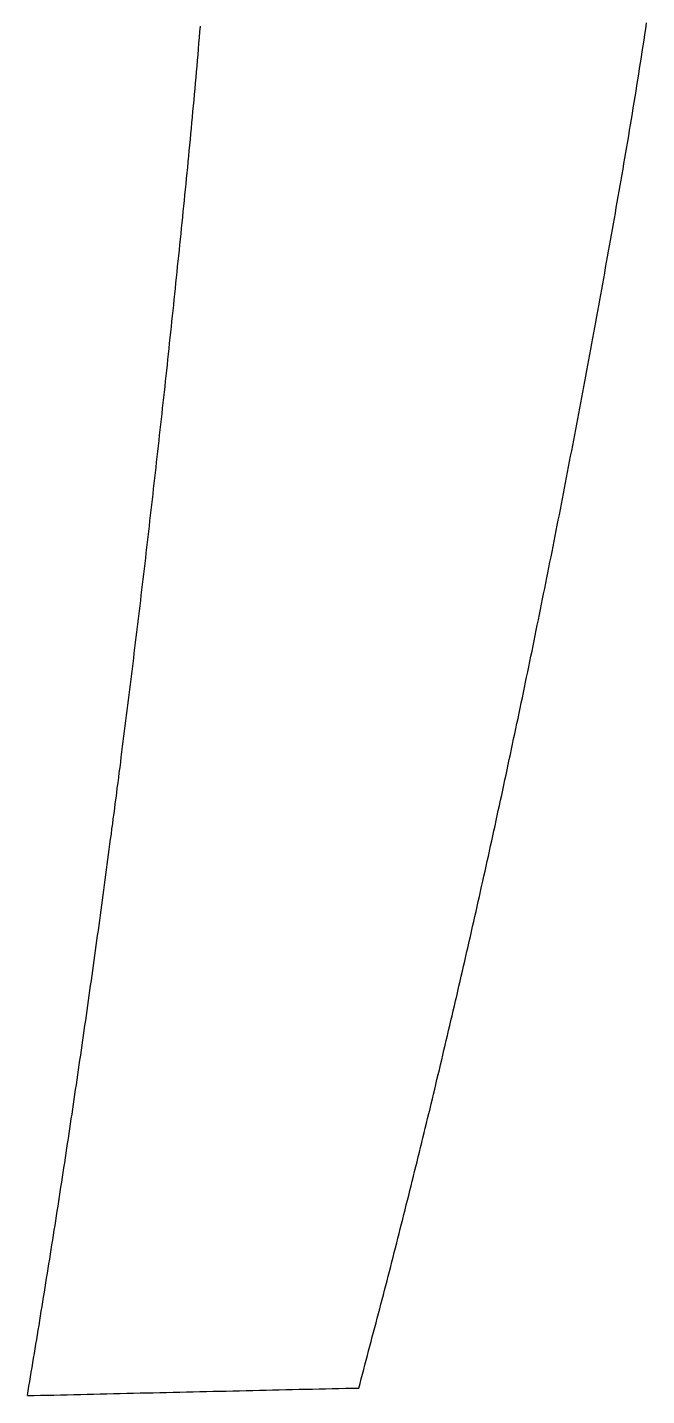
# Model space of a CAD drawing. Header units: inches. Extents: x 10 to 59099, y -255 to 18259.
# Drawn here: x 48717 to 49956, y 2 to 2741 of the extents above; entities that cross this region are included whole.
import ezdxf

# ---------------------------------------------------------------- set-up
doc = ezdxf.new("R2010")
doc.units = ezdxf.units.IN
doc.header["$MEASUREMENT"] = 0
doc.layers.add('VFDE_Folienkante 3dpoly', color=181, linetype='Continuous')

msp = doc.modelspace()

# ---------------------------------------------------------------- linework, layer by layer
at = {"layer": 'VFDE_Folienkante 3dpoly', "color": 2}
for p, q in [((49062.1, 2732.4, 4233.5), (49063.1, 2743.9, 4240.2)), ((49954.1, 2738.7, 4194.4), (49955.8, 2750.2, 4200.8)), ((49060.2, 2709.4, 4220.2), (49061.2, 2720.9, 4226.9)), ((49061.2, 2720.9, 4226.9), (49062.1, 2732.4, 4233.5)), ((49948.9, 2704.4, 4174.9), (49950.6, 2715.9, 4181.4)), ((49950.6, 2715.9, 4181.4), (49952.4, 2727.3, 4187.9)), ((49952.4, 2727.3, 4187.9), (49954.1, 2738.7, 4194.4)), ((49057.3, 2675, 4200), (49058.3, 2686.5, 4206.8)), ((49058.3, 2686.5, 4206.8), (49059.3, 2697.9, 4213.5)), ((49059.3, 2697.9, 4213.5), (49060.2, 2709.4, 4220.2)), ((49945.4, 2681.7, 4161.8), (49947.1, 2693, 4168.4)), ((49947.1, 2693, 4168.4), (49948.9, 2704.4, 4174.9)), ((49055.3, 2652.2, 4186.4), (49056.3, 2663.6, 4193.2)), ((49056.3, 2663.6, 4193.2), (49057.3, 2675, 4200)), ((49940, 2647.6, 4142), (49941.8, 2659, 4148.6)), ((49941.8, 2659, 4148.6), (49943.6, 2670.3, 4155.2)), ((49943.6, 2670.3, 4155.2), (49945.4, 2681.7, 4161.8)), ((49052.3, 2618.1, 4165.8), (49053.3, 2629.5, 4172.7)), ((49053.3, 2629.5, 4172.7), (49054.3, 2640.8, 4179.6)), ((49054.3, 2640.8, 4179.6), (49055.3, 2652.2, 4186.4)), ((49936.5, 2625, 4128.6), (49938.3, 2636.3, 4135.3)), ((49938.3, 2636.3, 4135.3), (49940, 2647.6, 4142)), ((49050.3, 2595.5, 4151.9), (49051.3, 2606.8, 4158.9)), ((49051.3, 2606.8, 4158.9), (49052.3, 2618.1, 4165.8)), ((49931, 2591.2, 4108.3), (49932.8, 2602.5, 4115.1)), ((49932.8, 2602.5, 4115.1), (49934.7, 2613.7, 4121.9)), ((49934.7, 2613.7, 4121.9), (49936.5, 2625, 4128.6)), ((49048.2, 2572.9, 4137.9), (49049.2, 2584.2, 4144.9)), ((49049.2, 2584.2, 4144.9), (49050.3, 2595.5, 4151.9)), ((49927.4, 2568.8, 4094.7), (49929.2, 2580, 4101.5)), ((49929.2, 2580, 4101.5), (49931, 2591.2, 4108.3)), ((49045.1, 2539.2, 4116.7), (49046.1, 2550.4, 4123.8)), ((49046.1, 2550.4, 4123.8), (49047.2, 2561.6, 4130.9)), ((49047.2, 2561.6, 4130.9), (49048.2, 2572.9, 4137.9)), ((49923.7, 2546.4, 4080.9), (49925.5, 2557.6, 4087.8)), ((49925.5, 2557.6, 4087.8), (49927.4, 2568.8, 4094.7)), ((49043, 2516.8, 4102.5), (49044, 2528, 4109.6)), ((49044, 2528, 4109.6), (49045.1, 2539.2, 4116.7)), ((49918.1, 2513, 4060.1), (49920, 2524.1, 4067.1)), ((49920, 2524.1, 4067.1), (49921.8, 2535.3, 4074)), ((49921.8, 2535.3, 4074), (49923.7, 2546.4, 4080.9)), ((49039.7, 2483.3, 4081), (49040.8, 2494.4, 4088.2)), ((49040.8, 2494.4, 4088.2), (49041.9, 2505.6, 4095.3)), ((49041.9, 2505.6, 4095.3), (49043, 2516.8, 4102.5)), ((49914.3, 2490.8, 4046.1), (49916.2, 2501.9, 4053.1)), ((49916.2, 2501.9, 4053.1), (49918.1, 2513, 4060.1)), ((49037.6, 2461, 4066.5), (49038.7, 2472.1, 4073.8)), ((49038.7, 2472.1, 4073.8), (49039.7, 2483.3, 4081)), ((49908.6, 2457.6, 4025), (49910.5, 2468.6, 4032.1)), ((49910.5, 2468.6, 4032.1), (49912.4, 2479.7, 4039.1)), ((49912.4, 2479.7, 4039.1), (49914.3, 2490.8, 4046.1)), ((49034.3, 2427.7, 4044.7), (49035.4, 2438.8, 4052)), ((49035.4, 2438.8, 4052), (49036.5, 2449.9, 4059.3)), ((49036.5, 2449.9, 4059.3), (49037.6, 2461, 4066.5)), ((49904.8, 2435.5, 4010.8), (49906.7, 2446.5, 4017.9)), ((49906.7, 2446.5, 4017.9), (49908.6, 2457.6, 4025)), ((49032.1, 2405.5, 4030.1), (49033.2, 2416.6, 4037.4)), ((49033.2, 2416.6, 4037.4), (49034.3, 2427.7, 4044.7)), ((49899.1, 2402.5, 3989.4), (49901, 2413.5, 3996.6)), ((49901, 2413.5, 3996.6), (49902.9, 2424.5, 4003.7)), ((49902.9, 2424.5, 4003.7), (49904.8, 2435.5, 4010.8)), ((49028.8, 2372.4, 4008), (49029.9, 2383.4, 4015.4)), ((49029.9, 2383.4, 4015.4), (49031, 2394.5, 4022.7)), ((49031, 2394.5, 4022.7), (49032.1, 2405.5, 4030.1)), ((49895.2, 2380.5, 3975.1), (49897.2, 2391.5, 3982.2)), ((49897.2, 2391.5, 3982.2), (49899.1, 2402.5, 3989.4)), ((49026.5, 2350.3, 3993.3), (49027.6, 2361.3, 4000.7)), ((49027.6, 2361.3, 4000.7), (49028.8, 2372.4, 4008)), ((49889.4, 2347.7, 3953.4), (49891.4, 2358.6, 3960.7)), ((49891.4, 2358.6, 3960.7), (49893.3, 2369.6, 3967.9)), ((49893.3, 2369.6, 3967.9), (49895.2, 2380.5, 3975.1)), ((49023.2, 2317.3, 3971.1), (49024.3, 2328.3, 3978.5)), ((49024.3, 2328.3, 3978.5), (49025.4, 2339.3, 3985.9)), ((49025.4, 2339.3, 3985.9), (49026.5, 2350.3, 3993.3)), ((49885.5, 2325.8, 3939), (49887.5, 2336.7, 3946.2)), ((49887.5, 2336.7, 3946.2), (49889.4, 2347.7, 3953.4)), ((49020.9, 2295.2, 3956.3), (49022, 2306.2, 3963.7)), ((49022, 2306.2, 3963.7), (49023.2, 2317.3, 3971.1)), ((49879.7, 2293, 3917.2), (49881.6, 2303.9, 3924.5)), ((49881.6, 2303.9, 3924.5), (49883.6, 2314.9, 3931.7)), ((49883.6, 2314.9, 3931.7), (49885.5, 2325.8, 3939)), ((49018.7, 2273.3, 3941.4), (49019.8, 2284.2, 3948.8)), ((49019.8, 2284.2, 3948.8), (49020.9, 2295.2, 3956.3)), ((49875.8, 2271.2, 3902.7), (49877.7, 2282.1, 3910)), ((49877.7, 2282.1, 3910), (49879.7, 2293, 3917.2)), ((49015.3, 2240.3, 3919), (49016.4, 2251.3, 3926.5)), ((49016.4, 2251.3, 3926.5), (49017.5, 2262.3, 3934)), ((49017.5, 2262.3, 3934), (49018.7, 2273.3, 3941.4)), ((49869.9, 2238.5, 3880.8), (49871.9, 2249.4, 3888.1)), ((49871.9, 2249.4, 3888.1), (49873.8, 2260.3, 3895.4)), ((49873.8, 2260.3, 3895.4), (49875.8, 2271.2, 3902.7)), ((49013, 2218.4, 3904.1), (49014.1, 2229.3, 3911.6)), ((49014.1, 2229.3, 3911.6), (49015.3, 2240.3, 3919)), ((49866, 2216.7, 3866.2), (49867.9, 2227.6, 3873.5)), ((49867.9, 2227.6, 3873.5), (49869.9, 2238.5, 3880.8)), ((49009.6, 2185.5, 3881.6), (49010.7, 2196.5, 3889.1)), ((49010.7, 2196.5, 3889.1), (49011.8, 2207.4, 3896.6)), ((49011.8, 2207.4, 3896.6), (49013, 2218.4, 3904.1)), ((49860.1, 2184.1, 3844.3), (49862, 2195, 3851.6)), ((49862, 2195, 3851.6), (49864, 2205.8, 3858.9)), ((49864, 2205.8, 3858.9), (49866, 2216.7, 3866.2)), ((49007.3, 2163.6, 3866.6), (49008.4, 2174.6, 3874.1)), ((49008.4, 2174.6, 3874.1), (49009.6, 2185.5, 3881.6)), ((49856.1, 2162.4, 3829.6), (49858.1, 2173.2, 3836.9)), ((49858.1, 2173.2, 3836.9), (49860.1, 2184.1, 3844.3)), ((49003.8, 2130.9, 3844), (49005, 2141.8, 3851.5)), ((49005, 2141.8, 3851.5), (49006.1, 2152.7, 3859.1)), ((49006.1, 2152.7, 3859.1), (49007.3, 2163.6, 3866.6)), ((49850.2, 2129.9, 3807.5), (49852.1, 2140.7, 3814.8)), ((49852.1, 2140.7, 3814.8), (49854.1, 2151.5, 3822.2)), ((49854.1, 2151.5, 3822.2), (49856.1, 2162.4, 3829.6)), ((49000.3, 2098.2, 3821.3), (49001.5, 2109.1, 3828.9)), ((49001.5, 2109.1, 3828.9), (49002.7, 2120, 3836.4)), ((49002.7, 2120, 3836.4), (49003.8, 2130.9, 3844)), ((49846.2, 2108.2, 3792.7), (49848.2, 2119, 3800.1)), ((49848.2, 2119, 3800.1), (49850.2, 2129.9, 3807.5)), ((48998, 2076.4, 3806.1), (48999.2, 2087.3, 3813.7)), ((48999.2, 2087.3, 3813.7), (49000.3, 2098.2, 3821.3)), ((49840.2, 2075.8, 3770.4), (49842.2, 2086.6, 3777.9)), ((49842.2, 2086.6, 3777.9), (49844.2, 2097.4, 3785.3)), ((49844.2, 2097.4, 3785.3), (49846.2, 2108.2, 3792.7)), ((48994.5, 2043.8, 3783.3), (48995.7, 2054.7, 3790.9)), ((48995.7, 2054.7, 3790.9), (48996.9, 2065.5, 3798.5)), ((48996.9, 2065.5, 3798.5), (48998, 2076.4, 3806.1)), ((49836.2, 2054.2, 3755.6), (49838.2, 2065, 3763)), ((49838.2, 2065, 3763), (49840.2, 2075.8, 3770.4)), ((48992.2, 2022.1, 3768), (48993.3, 2033, 3775.7)), ((48993.3, 2033, 3775.7), (48994.5, 2043.8, 3783.3)), ((49830.2, 2021.9, 3733.2), (49832.2, 2032.7, 3740.7)), ((49832.2, 2032.7, 3740.7), (49834.2, 2043.4, 3748.1)), ((49834.2, 2043.4, 3748.1), (49836.2, 2054.2, 3755.6)), ((48988.6, 1989.6, 3745), (48989.8, 2000.4, 3752.7)), ((48989.8, 2000.4, 3752.7), (48991, 2011.3, 3760.4)), ((48991, 2011.3, 3760.4), (48992.2, 2022.1, 3768)), ((49824.1, 1989.7, 3710.7), (49826.1, 2000.4, 3718.2)), ((49826.1, 2000.4, 3718.2), (49828.2, 2011.2, 3725.7)), ((49828.2, 2011.2, 3725.7), (49830.2, 2021.9, 3733.2)), ((48986.3, 1968, 3729.7), (48987.4, 1978.8, 3737.3)), ((48987.4, 1978.8, 3737.3), (48988.6, 1989.6, 3745)), ((49820.1, 1968.2, 3695.7), (49822.1, 1978.9, 3703.2)), ((49822.1, 1978.9, 3703.2), (49824.1, 1989.7, 3710.7)), ((48982.7, 1935.6, 3706.5), (48983.9, 1946.4, 3714.2)), ((48983.9, 1946.4, 3714.2), (48985.1, 1957.2, 3722)), ((48985.1, 1957.2, 3722), (48986.3, 1968, 3729.7)), ((49814, 1936.1, 3673.1), (49816, 1946.8, 3680.6)), ((49816, 1946.8, 3680.6), (49818.1, 1957.5, 3688.2)), ((49818.1, 1957.5, 3688.2), (49820.1, 1968.2, 3695.7)), ((48980.3, 1914.1, 3691.1), (48981.5, 1924.8, 3698.8)), ((48981.5, 1924.8, 3698.8), (48982.7, 1935.6, 3706.5)), ((49809.9, 1914.7, 3658), (49812, 1925.4, 3665.5)), ((49812, 1925.4, 3665.5), (49814, 1936.1, 3673.1)), ((48976.7, 1881.8, 3667.8), (48977.9, 1892.5, 3675.5)), ((48977.9, 1892.5, 3675.5), (48979.1, 1903.3, 3683.3)), ((48979.1, 1903.3, 3683.3), (48980.3, 1914.1, 3691.1)), ((49803.8, 1882.6, 3635.2), (49805.9, 1893.3, 3642.8)), ((49805.9, 1893.3, 3642.8), (49807.9, 1904, 3650.4)), ((49807.9, 1904, 3650.4), (49809.9, 1914.7, 3658)), ((48974.3, 1860.3, 3652.2), (48975.5, 1871, 3660)), ((48975.5, 1871, 3660), (48976.7, 1881.8, 3667.8)), ((49799.7, 1861.3, 3620), (49801.8, 1872, 3627.6)), ((49801.8, 1872, 3627.6), (49803.8, 1882.6, 3635.2)), ((48970.7, 1828.1, 3628.8), (48971.9, 1838.9, 3636.6)), ((48971.9, 1838.9, 3636.6), (48973.1, 1849.6, 3644.4)), ((48973.1, 1849.6, 3644.4), (48974.3, 1860.3, 3652.2)), ((49793.6, 1829.4, 3597.1), (49795.6, 1840, 3604.7)), ((49795.6, 1840, 3604.7), (49797.7, 1850.7, 3612.4)), ((49797.7, 1850.7, 3612.4), (49799.7, 1861.3, 3620)), ((48968.2, 1806.7, 3613.1), (48969.4, 1817.4, 3621)), ((48969.4, 1817.4, 3621), (48970.7, 1828.1, 3628.8)), ((49787.4, 1797.5, 3574.1), (49789.4, 1808.1, 3581.8)), ((49789.4, 1808.1, 3581.8), (49791.5, 1818.8, 3589.4)), ((49791.5, 1818.8, 3589.4), (49793.6, 1829.4, 3597.1)), ((48964.6, 1774.7, 3589.6), (48965.8, 1785.3, 3597.5)), ((48965.8, 1785.3, 3597.5), (48967, 1796, 3605.3)), ((48967, 1796, 3605.3), (48968.2, 1806.7, 3613.1)), ((49783.2, 1776.3, 3558.8), (49785.3, 1786.9, 3566.5)), ((49785.3, 1786.9, 3566.5), (49787.4, 1797.5, 3574.1)), ((48960.9, 1742.7, 3566), (48962.1, 1753.3, 3573.8)), ((48962.1, 1753.3, 3573.8), (48963.3, 1764, 3581.7)), ((48963.3, 1764, 3581.7), (48964.6, 1774.7, 3589.6)), ((49777, 1744.5, 3535.7), (49779.1, 1755.1, 3543.4)), ((49779.1, 1755.1, 3543.4), (49781.2, 1765.7, 3551.1)), ((49781.2, 1765.7, 3551.1), (49783.2, 1776.3, 3558.8)), ((48958.4, 1721.4, 3550.2), (48959.7, 1732, 3558.1)), ((48959.7, 1732, 3558.1), (48960.9, 1742.7, 3566)), ((49772.9, 1723.4, 3520.2), (49774.9, 1734, 3527.9)), ((49774.9, 1734, 3527.9), (49777, 1744.5, 3535.7)), ((48954.7, 1689.5, 3526.4), (48955.9, 1700.1, 3534.3)), ((48955.9, 1700.1, 3534.3), (48957.2, 1710.7, 3542.2)), ((48957.2, 1710.7, 3542.2), (48958.4, 1721.4, 3550.2)), ((49766.6, 1691.7, 3497), (49768.7, 1702.3, 3504.7)), ((49768.7, 1702.3, 3504.7), (49770.8, 1712.8, 3512.5)), ((49770.8, 1712.8, 3512.5), (49772.9, 1723.4, 3520.2)), ((48952.2, 1668.2, 3510.5), (48953.5, 1678.8, 3518.4)), ((48953.5, 1678.8, 3518.4), (48954.7, 1689.5, 3526.4)), ((49762.4, 1670.7, 3481.4), (49764.5, 1681.2, 3489.2)), ((49764.5, 1681.2, 3489.2), (49766.6, 1691.7, 3497)), ((48948.5, 1636.4, 3486.6), (48949.7, 1647, 3494.6)), ((48949.7, 1647, 3494.6), (48951, 1657.6, 3502.5)), ((48951, 1657.6, 3502.5), (48952.2, 1668.2, 3510.5)), ((49756.1, 1639.1, 3458.1), (49758.2, 1649.6, 3465.9)), ((49758.2, 1649.6, 3465.9), (49760.3, 1660.1, 3473.7)), ((49760.3, 1660.1, 3473.7), (49762.4, 1670.7, 3481.4)), ((48946, 1615.3, 3470.6), (48947.2, 1625.8, 3478.6)), ((48947.2, 1625.8, 3478.6), (48948.5, 1636.4, 3486.6)), ((49749.8, 1607.6, 3434.6), (49751.9, 1618.1, 3442.4)), ((49751.9, 1618.1, 3442.4), (49754, 1628.6, 3450.3)), ((49754, 1628.6, 3450.3), (49756.1, 1639.1, 3458.1)), ((48942.2, 1583.6, 3446.6), (48943.5, 1594.1, 3454.6)), ((48943.5, 1594.1, 3454.6), (48944.7, 1604.7, 3462.6)), ((48944.7, 1604.7, 3462.6), (48946, 1615.3, 3470.6)), ((49745.6, 1586.7, 3418.9), (49747.7, 1597.1, 3426.8)), ((49747.7, 1597.1, 3426.8), (49749.8, 1607.6, 3434.6)), ((48938.4, 1552, 3422.4), (48939.7, 1562.5, 3430.5)), ((48939.7, 1562.5, 3430.5), (48940.9, 1573, 3438.5)), ((48940.9, 1573, 3438.5), (48942.2, 1583.6, 3446.6)), ((49739.3, 1555.3, 3395.4), (49741.4, 1565.7, 3403.2)), ((49741.4, 1565.7, 3403.2), (49743.5, 1576.2, 3411.1)), ((49743.5, 1576.2, 3411.1), (49745.6, 1586.7, 3418.9)), ((48935.9, 1530.9, 3406.3), (48937.1, 1541.4, 3414.4)), ((48937.1, 1541.4, 3414.4), (48938.4, 1552, 3422.4)), ((49732.9, 1524, 3371.7), (49735, 1534.4, 3379.6)), ((49735, 1534.4, 3379.6), (49737.1, 1544.8, 3387.5)), ((49737.1, 1544.8, 3387.5), (49739.3, 1555.3, 3395.4)), ((48932.1, 1499.4, 3382), (48933.3, 1509.9, 3390.1)), ((48933.3, 1509.9, 3390.1), (48934.6, 1520.4, 3398.2)), ((48934.6, 1520.4, 3398.2), (48935.9, 1530.9, 3406.3)), ((49728.6, 1503.1, 3355.9), (49730.8, 1513.5, 3363.8)), ((49730.8, 1513.5, 3363.8), (49732.9, 1524, 3371.7)), ((48929.5, 1478.4, 3365.8), (48930.8, 1488.9, 3373.9)), ((48930.8, 1488.9, 3373.9), (48932.1, 1499.4, 3382)), ((49722.2, 1471.9, 3332.1), (49724.4, 1482.3, 3340)), ((49724.4, 1482.3, 3340), (49726.5, 1492.7, 3347.9)), ((49726.5, 1492.7, 3347.9), (49728.6, 1503.1, 3355.9)), ((48925.6, 1447, 3341.4), (48926.9, 1457.5, 3349.6)), ((48926.9, 1457.5, 3349.6), (48928.2, 1468, 3357.7)), ((48928.2, 1468, 3357.7), (48929.5, 1478.4, 3365.8)), ((49717.9, 1451.1, 3316.2), (49720.1, 1461.5, 3324.1)), ((49720.1, 1461.5, 3324.1), (49722.2, 1471.9, 3332.1)), ((48921.8, 1415.7, 3316.9), (48923.1, 1426.1, 3325.1)), ((48923.1, 1426.1, 3325.1), (48924.4, 1436.6, 3333.3)), ((48924.4, 1436.6, 3333.3), (48925.6, 1447, 3341.4)), ((49711.5, 1420, 3292.2), (49713.6, 1430.4, 3300.2)), ((49713.6, 1430.4, 3300.2), (49715.8, 1440.8, 3308.2)), ((49715.8, 1440.8, 3308.2), (49717.9, 1451.1, 3316.2)), ((48919.2, 1394.8, 3300.6), (48920.5, 1405.3, 3308.7)), ((48920.5, 1405.3, 3308.7), (48921.8, 1415.7, 3316.9)), ((49705, 1389, 3268.2), (49707.2, 1399.3, 3276.2)), ((49707.2, 1399.3, 3276.2), (49709.3, 1409.7, 3284.2)), ((49709.3, 1409.7, 3284.2), (49711.5, 1420, 3292.2)), ((48915.3, 1363.6, 3275.9), (48916.6, 1374, 3284.2)), ((48916.6, 1374, 3284.2), (48917.9, 1384.4, 3292.4)), ((48917.9, 1384.4, 3292.4), (48919.2, 1394.8, 3300.6)), ((49700.7, 1368.4, 3252.2), (49702.9, 1378.7, 3260.2)), ((49702.9, 1378.7, 3260.2), (49705, 1389, 3268.2)), ((48911.4, 1332.5, 3251.2), (48912.7, 1342.8, 3259.5)), ((48912.7, 1342.8, 3259.5), (48914, 1353.2, 3267.7)), ((48914, 1353.2, 3267.7), (48915.3, 1363.6, 3275.9)), ((49694.2, 1337.4, 3228), (49696.4, 1347.7, 3236.1)), ((49696.4, 1347.7, 3236.1), (49698.5, 1358, 3244.1)), ((49698.5, 1358, 3244.1), (49700.7, 1368.4, 3252.2)), ((48908.7, 1311.7, 3234.7), (48910.1, 1322.1, 3243)), ((48910.1, 1322.1, 3243), (48911.4, 1332.5, 3251.2)), ((49687.7, 1306.6, 3203.8), (49689.8, 1316.8, 3211.9)), ((49689.8, 1316.8, 3211.9), (49692, 1327.1, 3220)), ((49692, 1327.1, 3220), (49694.2, 1337.4, 3228)), ((48904.8, 1280.7, 3209.9), (48906.1, 1291, 3218.2)), ((48906.1, 1291, 3218.2), (48907.4, 1301.4, 3226.5)), ((48907.4, 1301.4, 3226.5), (48908.7, 1311.7, 3234.7)), ((49683.3, 1286, 3187.6), (49685.5, 1296.3, 3195.7)), ((49685.5, 1296.3, 3195.7), (49687.7, 1306.6, 3203.8)), ((48900.8, 1249.7, 3185), (48902.2, 1260, 3193.3)), ((48902.2, 1260, 3193.3), (48903.5, 1270.3, 3201.6)), ((48903.5, 1270.3, 3201.6), (48904.8, 1280.7, 3209.9)), ((49676.7, 1255.3, 3163.3), (49678.9, 1265.5, 3171.4)), ((49678.9, 1265.5, 3171.4), (49681.1, 1275.8, 3179.5)), ((49681.1, 1275.8, 3179.5), (49683.3, 1286, 3187.6)), ((48898.2, 1229.1, 3168.3), (48899.5, 1239.4, 3176.7)), ((48899.5, 1239.4, 3176.7), (48900.8, 1249.7, 3185)), ((49670.2, 1224.6, 3138.8), (49672.4, 1234.8, 3147)), ((49672.4, 1234.8, 3147), (49674.6, 1245.1, 3155.1)), ((49674.6, 1245.1, 3155.1), (49676.7, 1255.3, 3163.3)), ((48894.2, 1198.2, 3143.3), (48895.5, 1208.5, 3151.6)), ((48895.5, 1208.5, 3151.6), (48896.8, 1218.8, 3160)), ((48896.8, 1218.8, 3160), (48898.2, 1229.1, 3168.3)), ((49665.8, 1204.2, 3122.5), (49668, 1214.4, 3130.7)), ((49668, 1214.4, 3130.7), (49670.2, 1224.6, 3138.8)), ((48891.5, 1177.7, 3126.5), (48892.8, 1187.9, 3134.9)), ((48892.8, 1187.9, 3134.9), (48894.2, 1198.2, 3143.3)), ((49659.1, 1173.6, 3097.9), (49661.4, 1183.8, 3106.1)), ((49661.4, 1183.8, 3106.1), (49663.6, 1194, 3114.3)), ((49663.6, 1194, 3114.3), (49665.8, 1204.2, 3122.5)), ((48887.5, 1146.9, 3101.3), (48888.8, 1157.1, 3109.8)), ((48888.8, 1157.1, 3109.8), (48890.2, 1167.4, 3118.1)), ((48890.2, 1167.4, 3118.1), (48891.5, 1177.7, 3126.5)), ((49652.5, 1143.1, 3073.3), (49654.7, 1153.3, 3081.5)), ((49654.7, 1153.3, 3081.5), (49656.9, 1163.5, 3089.7)), ((49656.9, 1163.5, 3089.7), (49659.1, 1173.6, 3097.9)), ((48883.4, 1116.2, 3076.1), (48884.8, 1126.4, 3084.5)), ((48884.8, 1126.4, 3084.5), (48886.1, 1136.7, 3092.9)), ((48886.1, 1136.7, 3092.9), (48887.5, 1146.9, 3101.3)), ((49648.1, 1122.8, 3056.8), (49650.3, 1133, 3065.1)), ((49650.3, 1133, 3065.1), (49652.5, 1143.1, 3073.3)), ((48879.4, 1085.6, 3050.7), (48880.7, 1095.8, 3059.2)), ((48880.7, 1095.8, 3059.2), (48882.1, 1106, 3067.6)), ((48882.1, 1106, 3067.6), (48883.4, 1116.2, 3076.1)), ((49641.4, 1092.4, 3032), (49643.6, 1102.6, 3040.3)), ((49643.6, 1102.6, 3040.3), (49645.8, 1112.7, 3048.6)), ((49645.8, 1112.7, 3048.6), (49648.1, 1122.8, 3056.8)), ((48876.7, 1065.2, 3033.8), (48878, 1075.4, 3042.3)), ((48878, 1075.4, 3042.3), (48879.4, 1085.6, 3050.7)), ((49634.7, 1062.1, 3007.2), (49636.9, 1072.2, 3015.5)), ((49636.9, 1072.2, 3015.5), (49639.2, 1082.3, 3023.8)), ((49639.2, 1082.3, 3023.8), (49641.4, 1092.4, 3032)), ((48872.6, 1034.7, 3008.3), (48873.9, 1044.9, 3016.8)), ((48873.9, 1044.9, 3016.8), (48875.3, 1055, 3025.3)), ((48875.3, 1055, 3025.3), (48876.7, 1065.2, 3033.8)), ((49628, 1031.9, 2982.3), (49630.2, 1042, 2990.6)), ((49630.2, 1042, 2990.6), (49632.5, 1052, 2998.9)), ((49632.5, 1052, 2998.9), (49634.7, 1062.1, 3007.2)), ((48868.4, 1004.3, 2982.8), (48869.8, 1014.4, 2991.3)), ((48869.8, 1014.4, 2991.3), (48871.2, 1024.5, 2999.8)), ((48871.2, 1024.5, 2999.8), (48872.6, 1034.7, 3008.3)), ((49623.5, 1011.7, 2965.6), (49625.7, 1021.8, 2973.9)), ((49625.7, 1021.8, 2973.9), (49628, 1031.9, 2982.3)), ((48865.7, 984, 2965.7), (48867.1, 994.1, 2974.2)), ((48867.1, 994.1, 2974.2), (48868.4, 1004.3, 2982.8)), ((49616.7, 981.6, 2940.6), (49619, 991.6, 2948.9)), ((49619, 991.6, 2948.9), (49621.2, 1001.7, 2957.3)), ((49621.2, 1001.7, 2957.3), (49623.5, 1011.7, 2965.6)), ((48861.6, 953.7, 2940), (48862.9, 963.8, 2948.6)), ((48862.9, 963.8, 2948.6), (48864.3, 973.9, 2957.1)), ((48864.3, 973.9, 2957.1), (48865.7, 984, 2965.7)), ((49610, 951.5, 2915.4), (49612.2, 961.6, 2923.8)), ((49612.2, 961.6, 2923.8), (49614.5, 971.6, 2932.2)), ((49614.5, 971.6, 2932.2), (49616.7, 981.6, 2940.6)), ((48857.4, 923.4, 2914.2), (48858.8, 933.5, 2922.8)), ((48858.8, 933.5, 2922.8), (48860.2, 943.6, 2931.4)), ((48860.2, 943.6, 2931.4), (48861.6, 953.7, 2940)), ((49603.2, 921.5, 2890.2), (49605.4, 931.5, 2898.6)), ((49605.4, 931.5, 2898.6), (49607.7, 941.5, 2907)), ((49607.7, 941.5, 2907), (49610, 951.5, 2915.4)), ((48854.6, 903.3, 2897), (48856, 913.4, 2905.6)), ((48856, 913.4, 2905.6), (48857.4, 923.4, 2914.2)), ((49598.6, 901.6, 2873.4), (49600.9, 911.6, 2881.8)), ((49600.9, 911.6, 2881.8), (49603.2, 921.5, 2890.2)), ((48850.4, 873.2, 2871.1), (48851.8, 883.2, 2879.8)), ((48851.8, 883.2, 2879.8), (48853.2, 893.2, 2888.4)), ((48853.2, 893.2, 2888.4), (48854.6, 903.3, 2897)), ((49591.8, 871.7, 2848), (49594.1, 881.7, 2856.5)), ((49594.1, 881.7, 2856.5), (49596.4, 891.6, 2864.9)), ((49596.4, 891.6, 2864.9), (49598.6, 901.6, 2873.4)), ((48846.2, 843.1, 2845.2), (48847.6, 853.1, 2853.8)), ((48847.6, 853.1, 2853.8), (48849, 863.1, 2862.5)), ((48849, 863.1, 2862.5), (48850.4, 873.2, 2871.1)), ((49585, 841.9, 2822.6), (49587.2, 851.8, 2831.1)), ((49587.2, 851.8, 2831.1), (49589.5, 861.8, 2839.6)), ((49589.5, 861.8, 2839.6), (49591.8, 871.7, 2848)), ((48842, 813.1, 2819.1), (48843.4, 823.1, 2827.8)), ((48843.4, 823.1, 2827.8), (48844.8, 833.1, 2836.5)), ((48844.8, 833.1, 2836.5), (48846.2, 843.1, 2845.2)), ((49578.1, 812.1, 2797.1), (49580.4, 822, 2805.6)), ((49580.4, 822, 2805.6), (49582.7, 832, 2814.1)), ((49582.7, 832, 2814.1), (49585, 841.9, 2822.6)), ((48839.2, 793.1, 2801.7), (48840.6, 803.1, 2810.4)), ((48840.6, 803.1, 2810.4), (48842, 813.1, 2819.1)), ((49573.5, 792.4, 2780.1), (49575.8, 802.2, 2788.6)), ((49575.8, 802.2, 2788.6), (49578.1, 812.1, 2797.1)), ((48834.9, 763.2, 2775.5), (48836.3, 773.2, 2784.3)), ((48836.3, 773.2, 2784.3), (48837.8, 783.2, 2793)), ((48837.8, 783.2, 2793), (48839.2, 793.1, 2801.7)), ((49566.6, 762.7, 2754.5), (49568.9, 772.6, 2763)), ((49568.9, 772.6, 2763), (49571.2, 782.5, 2771.6)), ((49571.2, 782.5, 2771.6), (49573.5, 792.4, 2780.1)), ((48830.7, 733.4, 2749.3), (48832.1, 743.4, 2758)), ((48832.1, 743.4, 2758), (48833.5, 753.3, 2766.8)), ((48833.5, 753.3, 2766.8), (48834.9, 763.2, 2775.5)), ((49559.7, 733.2, 2728.8), (49562, 743, 2737.4)), ((49562, 743, 2737.4), (49564.3, 752.9, 2745.9)), ((49564.3, 752.9, 2745.9), (49566.6, 762.7, 2754.5)), ((48826.4, 703.7, 2722.9), (48827.8, 713.6, 2731.7)), ((48827.8, 713.6, 2731.7), (48829.2, 723.5, 2740.5)), ((48829.2, 723.5, 2740.5), (48830.7, 733.4, 2749.3)), ((49552.7, 703.7, 2703), (49555, 713.5, 2711.6)), ((49555, 713.5, 2711.6), (49557.4, 723.3, 2720.2)), ((49557.4, 723.3, 2720.2), (49559.7, 733.2, 2728.8)), ((48823.5, 683.9, 2705.3), (48824.9, 693.8, 2714.1)), ((48824.9, 693.8, 2714.1), (48826.4, 703.7, 2722.9)), ((49548.1, 684.1, 2685.8), (49550.4, 693.9, 2694.4)), ((49550.4, 693.9, 2694.4), (49552.7, 703.7, 2703)), ((48819.2, 654.3, 2678.9), (48820.6, 664.2, 2687.7)), ((48820.6, 664.2, 2687.7), (48822.1, 674, 2696.5)), ((48822.1, 674, 2696.5), (48823.5, 683.9, 2705.3)), ((49541.1, 654.7, 2659.9), (49543.4, 664.5, 2668.6)), ((49543.4, 664.5, 2668.6), (49545.8, 674.3, 2677.2)), ((49545.8, 674.3, 2677.2), (49548.1, 684.1, 2685.8)), ((48814.9, 624.7, 2652.3), (48816.3, 634.6, 2661.2)), ((48816.3, 634.6, 2661.2), (48817.7, 644.4, 2670)), ((48817.7, 644.4, 2670), (48819.2, 654.3, 2678.9)), ((49534.1, 625.4, 2634), (49536.4, 635.2, 2642.6)), ((49536.4, 635.2, 2642.6), (49538.8, 644.9, 2651.3)), ((49538.8, 644.9, 2651.3), (49541.1, 654.7, 2659.9)), ((48810.5, 595.3, 2625.7), (48812, 605.1, 2634.6)), ((48812, 605.1, 2634.6), (48813.4, 614.9, 2643.5)), ((48813.4, 614.9, 2643.5), (48814.9, 624.7, 2652.3)), ((49527.1, 596.2, 2607.9), (49529.4, 605.9, 2616.6)), ((49529.4, 605.9, 2616.6), (49531.8, 615.7, 2625.3)), ((49531.8, 615.7, 2625.3), (49534.1, 625.4, 2634)), ((48806.1, 565.9, 2599), (48807.6, 575.7, 2607.9)), ((48807.6, 575.7, 2607.9), (48809.1, 585.5, 2616.8)), ((48809.1, 585.5, 2616.8), (48810.5, 595.3, 2625.7)), ((49520, 567, 2581.8), (49522.4, 576.7, 2590.5)), ((49522.4, 576.7, 2590.5), (49524.7, 586.5, 2599.2)), ((49524.7, 586.5, 2599.2), (49527.1, 596.2, 2607.9)), ((48803.2, 546.3, 2581.2), (48804.7, 556.1, 2590.1)), ((48804.7, 556.1, 2590.1), (48806.1, 565.9, 2599)), ((49515.3, 547.6, 2564.4), (49517.7, 557.3, 2573.1)), ((49517.7, 557.3, 2573.1), (49520, 567, 2581.8)), ((48798.8, 517, 2554.3), (48800.3, 526.8, 2563.3)), ((48800.3, 526.8, 2563.3), (48801.8, 536.5, 2572.2)), ((48801.8, 536.5, 2572.2), (48803.2, 546.3, 2581.2)), ((49508.2, 518.6, 2538.1), (49510.6, 528.3, 2546.9)), ((49510.6, 528.3, 2546.9), (49513, 537.9, 2555.6)), ((49513, 537.9, 2555.6), (49515.3, 547.6, 2564.4)), ((48794.4, 487.8, 2527.4), (48795.9, 497.5, 2536.4)), ((48795.9, 497.5, 2536.4), (48797.3, 507.3, 2545.4)), ((48797.3, 507.3, 2545.4), (48798.8, 517, 2554.3)), ((49501.2, 489.6, 2511.8), (49503.5, 499.3, 2520.6)), ((49503.5, 499.3, 2520.6), (49505.9, 508.9, 2529.4)), ((49505.9, 508.9, 2529.4), (49508.2, 518.6, 2538.1)), ((48790, 458.6, 2500.5), (48791.5, 468.4, 2509.5)), ((48791.5, 468.4, 2509.5), (48792.9, 478.1, 2518.5)), ((48792.9, 478.1, 2518.5), (48794.4, 487.8, 2527.4)), ((49494, 460.7, 2485.4), (49496.4, 470.4, 2494.2)), ((49496.4, 470.4, 2494.2), (49498.8, 480, 2503)), ((49498.8, 480, 2503), (49501.2, 489.6, 2511.8)), ((48785.5, 429.6, 2473.4), (48787, 439.3, 2482.5)), ((48787, 439.3, 2482.5), (48788.5, 448.9, 2491.5)), ((48788.5, 448.9, 2491.5), (48790, 458.6, 2500.5)), ((49486.9, 431.9, 2459), (49489.3, 441.5, 2467.8)), ((49489.3, 441.5, 2467.8), (49491.7, 451.1, 2476.6)), ((49491.7, 451.1, 2476.6), (49494, 460.7, 2485.4)), ((48782.5, 410.2, 2455.4), (48784, 419.9, 2464.4)), ((48784, 419.9, 2464.4), (48785.5, 429.6, 2473.4)), ((49479.8, 403.2, 2432.4), (49482.1, 412.7, 2441.3)), ((49482.1, 412.7, 2441.3), (49484.5, 422.3, 2450.1)), ((49484.5, 422.3, 2450.1), (49486.9, 431.9, 2459)), ((48778.1, 381.3, 2428.2), (48779.6, 390.9, 2437.3)), ((48779.6, 390.9, 2437.3), (48781.1, 400.6, 2446.3)), ((48781.1, 400.6, 2446.3), (48782.5, 410.2, 2455.4)), ((49472.6, 374.5, 2405.8), (49475, 384, 2414.7)), ((49475, 384, 2414.7), (49477.4, 393.6, 2423.6)), ((49477.4, 393.6, 2423.6), (49479.8, 403.2, 2432.4)), ((48773.6, 352.4, 2401), (48775.1, 362, 2410.1)), ((48775.1, 362, 2410.1), (48776.6, 371.6, 2419.1)), ((48776.6, 371.6, 2419.1), (48778.1, 381.3, 2428.2)), ((49467.8, 355.4, 2388.1), (49470.2, 364.9, 2397)), ((49470.2, 364.9, 2397), (49472.6, 374.5, 2405.8)), ((48769.1, 323.6, 2373.7), (48770.6, 333.2, 2382.8)), ((48770.6, 333.2, 2382.8), (48772.1, 342.8, 2391.9)), ((48772.1, 342.8, 2391.9), (48773.6, 352.4, 2401)), ((49460.6, 326.9, 2361.3), (49463, 336.4, 2370.3)), ((49463, 336.4, 2370.3), (49465.4, 345.9, 2379.2)), ((49465.4, 345.9, 2379.2), (49467.8, 355.4, 2388.1)), ((48764.5, 294.8, 2346.3), (48766, 304.4, 2355.4)), ((48766, 304.4, 2355.4), (48767.6, 314, 2364.5)), ((48767.6, 314, 2364.5), (48769.1, 323.6, 2373.7)), ((49453.4, 298.4, 2334.5), (49455.8, 307.9, 2343.5)), ((49455.8, 307.9, 2343.5), (49458.2, 317.4, 2352.4)), ((49458.2, 317.4, 2352.4), (49460.6, 326.9, 2361.3)), ((48760, 266.2, 2318.8), (48761.5, 275.7, 2327.9)), ((48761.5, 275.7, 2327.9), (48763, 285.3, 2337.1)), ((48763, 285.3, 2337.1), (48764.5, 294.8, 2346.3)), ((49446.1, 270, 2307.7), (49448.5, 279.4, 2316.6)), ((49448.5, 279.4, 2316.6), (49450.9, 288.9, 2325.6)), ((49450.9, 288.9, 2325.6), (49453.4, 298.4, 2334.5)), ((48755.4, 237.6, 2291.2), (48756.9, 247.2, 2300.4)), ((48756.9, 247.2, 2300.4), (48758.5, 256.7, 2309.6)), ((48758.5, 256.7, 2309.6), (48760, 266.2, 2318.8)), ((49438.8, 241.7, 2280.7), (49441.3, 251.1, 2289.7)), ((49441.3, 251.1, 2289.7), (49443.7, 260.5, 2298.7)), ((49443.7, 260.5, 2298.7), (49446.1, 270, 2307.7)), ((48752.4, 218.7, 2272.8), (48753.9, 228.1, 2282)), ((48753.9, 228.1, 2282), (48755.4, 237.6, 2291.2)), ((49431.5, 213.4, 2253.7), (49434, 222.8, 2262.7)), ((49434, 222.8, 2262.7), (49436.4, 232.2, 2271.7)), ((49436.4, 232.2, 2271.7), (49438.8, 241.7, 2280.7)), ((48747.8, 190.2, 2245.1), (48749.3, 199.7, 2254.3)), ((48749.3, 199.7, 2254.3), (48750.8, 209.2, 2263.6)), ((48750.8, 209.2, 2263.6), (48752.4, 218.7, 2272.8)), ((49424.2, 185.3, 2226.6), (49426.6, 194.7, 2235.6)), ((49426.6, 194.7, 2235.6), (49429.1, 204, 2244.6)), ((49429.1, 204, 2244.6), (49431.5, 213.4, 2253.7)), ((48743.2, 161.9, 2217.3), (48744.7, 171.3, 2226.6)), ((48744.7, 171.3, 2226.6), (48746.2, 180.8, 2235.8)), ((48746.2, 180.8, 2235.8), (48747.8, 190.2, 2245.1)), ((49416.8, 157.2, 2199.4), (49419.3, 166.5, 2208.5)), ((49419.3, 166.5, 2208.5), (49421.7, 175.9, 2217.5)), ((49421.7, 175.9, 2217.5), (49424.2, 185.3, 2226.6)), ((48738.6, 133.6, 2189.4), (48740.1, 143, 2198.7)), ((48740.1, 143, 2198.7), (48741.6, 152.5, 2208)), ((48741.6, 152.5, 2208), (48743.2, 161.9, 2217.3)), ((49409.5, 129.2, 2172.1), (49411.9, 138.5, 2181.2)), ((49411.9, 138.5, 2181.2), (49414.4, 147.8, 2190.3)), ((49414.4, 147.8, 2190.3), (49416.8, 157.2, 2199.4)), ((48733.9, 105.4, 2161.5), (48735.5, 114.8, 2170.8)), ((48735.5, 114.8, 2170.8), (48737, 124.2, 2180.1)), ((48737, 124.2, 2180.1), (48738.6, 133.6, 2189.4)), ((49402.1, 101.2, 2144.9), (49404.5, 110.5, 2154)), ((49404.5, 110.5, 2154), (49407, 119.8, 2163.1)), ((49407, 119.8, 2163.1), (49409.5, 129.2, 2172.1)), ((48729.3, 77.2, 2133.6), (48730.8, 86.6, 2142.9)), ((48730.8, 86.6, 2142.9), (48732.4, 96, 2152.2)), ((48732.4, 96, 2152.2), (48733.9, 105.4, 2161.5)), ((49394.7, 73.3, 2117.5), (49397.2, 82.6, 2126.6)), ((49397.2, 82.6, 2126.6), (49399.6, 91.9, 2135.7)), ((49399.6, 91.9, 2135.7), (49402.1, 101.2, 2144.9)), ((48724.6, 49.1, 2105.6), (48726.2, 58.5, 2114.9)), ((48726.2, 58.5, 2114.9), (48727.7, 67.9, 2124.2)), ((48727.7, 67.9, 2124.2), (48729.3, 77.2, 2133.6)), ((49389.8, 54.7, 2099.3), (49392.2, 64, 2108.4)), ((49392.2, 64, 2108.4), (49394.7, 73.3, 2117.5)), ((48719.9, 21, 2077.6), (48721.5, 30.4, 2086.9)), ((48721.5, 30.4, 2086.9), (48723.1, 39.7, 2096.2)), ((48723.1, 39.7, 2096.2), (48724.6, 49.1, 2105.6)), ((49382.4, 26.8, 2071.9), (49384.9, 36.1, 2081)), ((49384.9, 36.1, 2081), (49387.3, 45.4, 2090.2)), ((49387.3, 45.4, 2090.2), (49389.8, 54.7, 2099.3)), ((48716.8, 2.3, 2058.9), (48718.4, 11.6, 2068.2)), ((48718.4, 11.6, 2068.2), (48719.9, 21, 2077.6)), ((49379.9, 17.5, 2062.8), (49382.4, 26.8, 2071.9))]:
    msp.add_line(p, q, dxfattribs=at)
at = {"layer": 'VFDE_Folienkante 3dpoly'}
for p, q in [((48716.8, 2.3, 2058.9), (48730.1, 2.6, 2059)), ((48730.1, 2.6, 2059), (48743.3, 2.9, 2059)), ((48743.3, 2.9, 2059), (48756.6, 3.2, 2059.1)), ((48756.6, 3.2, 2059.1), (48769.9, 3.5, 2059.1)), ((48769.9, 3.5, 2059.1), (48783.1, 3.9, 2059.2)), ((48783.1, 3.9, 2059.2), (48796.4, 4.2, 2059.3)), ((48796.4, 4.2, 2059.3), (48809.7, 4.5, 2059.3)), ((48809.7, 4.5, 2059.3), (48822.9, 4.8, 2059.4)), ((48822.9, 4.8, 2059.4), (48836.2, 5.1, 2059.5)), ((48836.2, 5.1, 2059.5), (48849.4, 5.4, 2059.6)), ((48849.4, 5.4, 2059.6), (48862.7, 5.7, 2059.6)), ((48862.7, 5.7, 2059.6), (48876, 6, 2059.7)), ((48876, 6, 2059.7), (48889.2, 6.3, 2059.8)), ((48889.2, 6.3, 2059.8), (48902.5, 6.7, 2059.9)), ((48902.5, 6.7, 2059.9), (48915.8, 7, 2059.9)), ((48915.8, 7, 2059.9), (48929, 7.3, 2060)), ((48929, 7.3, 2060), (48942.3, 7.6, 2060.1)), ((48942.3, 7.6, 2060.1), (48955.5, 7.9, 2060.2)), ((48955.5, 7.9, 2060.2), (48968.8, 8.2, 2060.3)), ((48968.8, 8.2, 2060.3), (48982.1, 8.5, 2060.3)), ((48982.1, 8.5, 2060.3), (48995.3, 8.8, 2060.4)), ((48995.3, 8.8, 2060.4), (49008.6, 9.1, 2060.5)), ((49008.6, 9.1, 2060.5), (49021.8, 9.4, 2060.6)), ((49021.8, 9.4, 2060.6), (49035.1, 9.7, 2060.7)), ((49035.1, 9.7, 2060.7), (49048.4, 10, 2060.7)), ((49048.4, 10, 2060.7), (49061.6, 10.3, 2060.8)), ((49061.6, 10.3, 2060.8), (49074.9, 10.6, 2060.9)), ((49074.9, 10.6, 2060.9), (49088.2, 10.9, 2061)), ((49088.2, 10.9, 2061), (49101.4, 11.2, 2061)), ((49101.4, 11.2, 2061), (49114.7, 11.5, 2061.1)), ((49114.7, 11.5, 2061.1), (49127.9, 11.8, 2061.2)), ((49127.9, 11.8, 2061.2), (49141.2, 12.1, 2061.3)), ((49141.2, 12.1, 2061.3), (49154.5, 12.4, 2061.3)), ((49154.5, 12.4, 2061.3), (49167.7, 12.7, 2061.4)), ((49167.7, 12.7, 2061.4), (49181, 13.1, 2061.5)), ((49181, 13.1, 2061.5), (49194.3, 13.4, 2061.6)), ((49194.3, 13.4, 2061.6), (49207.5, 13.7, 2061.6)), ((49207.5, 13.7, 2061.6), (49220.8, 14, 2061.7)), ((49220.8, 14, 2061.7), (49234, 14.3, 2061.8)), ((49234, 14.3, 2061.8), (49247.3, 14.6, 2061.9)), ((49247.3, 14.6, 2061.9), (49260.6, 14.9, 2062)), ((49260.6, 14.9, 2062), (49273.8, 15.2, 2062.1)), ((49273.8, 15.2, 2062.1), (49287.1, 15.5, 2062.1)), ((49287.1, 15.5, 2062.1), (49300.4, 15.8, 2062.2)), ((49300.4, 15.8, 2062.2), (49313.6, 16.1, 2062.3)), ((49313.6, 16.1, 2062.3), (49326.9, 16.3, 2062.4)), ((49326.9, 16.3, 2062.4), (49340.1, 16.6, 2062.5)), ((49340.1, 16.6, 2062.5), (49353.4, 16.9, 2062.6)), ((49353.4, 16.9, 2062.6), (49366.7, 17.2, 2062.7)), ((49366.7, 17.2, 2062.7), (49379.9, 17.5, 2062.8))]:
    msp.add_line(p, q, dxfattribs=at)

doc.saveas('drawing.dxf')
